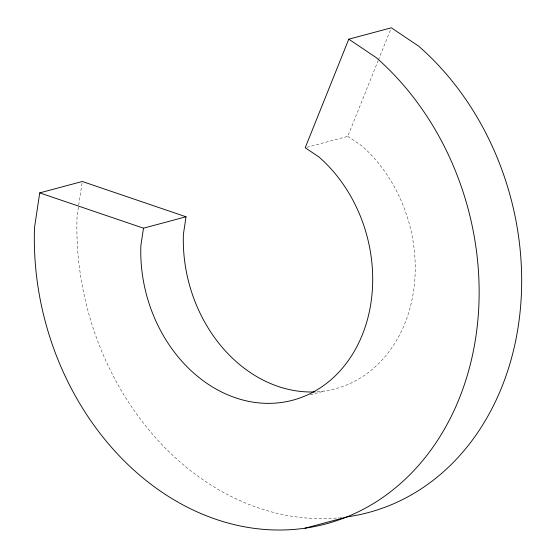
<?xml version="1.0" encoding="UTF-8"?>
<svg xmlns="http://www.w3.org/2000/svg" width="556" height="556" viewBox="0 0 556 556"><rect width="100%" height="100%" fill="white"/><g stroke="black" fill="none" stroke-linecap="round" stroke-linejoin="round"><path stroke-width="0.42" stroke-dasharray="2.78 2.08" d="M82.031 183.174L77.069 216.006A267.651 218.807 75 0 0 339.097 517.817M306.877 147.312L347.75 136.366L378.087 60.771M378.414 59.965L390.673 29.405M310.269 394.823L324.447 391.028M347.75 136.366L361.518 145.602A139.556 114.091 75 0 1 412.663 296.362A139.556 114.091 75 0 1 315.947 391.855M341.648 517.56A267.651 218.807 75 0 1 339.945 517.733"/><path stroke-width="0.83" d="M186.038 216.791L82.281 181.492L39.74 192.883L34.528 227.397A267.651 218.807 75 0 0 359.558 511.193A267.651 218.807 75 0 0 376.099 57.525L348.779 39.191L305.202 147.757L318.97 156.994A139.556 114.091 75 0 1 310.345 393.551A139.556 114.091 75 0 1 140.87 245.571L143.497 228.182L186.038 216.791L183.41 234.18A139.556 114.091 75 0 0 315.085 391.897M348.779 39.191L391.32 27.8L418.64 46.134A267.651 218.807 75 0 1 518.324 325.816A267.651 218.807 75 0 1 347.556 516.809L305.015 528.2M39.74 192.883L143.497 228.182"/></g></svg>
